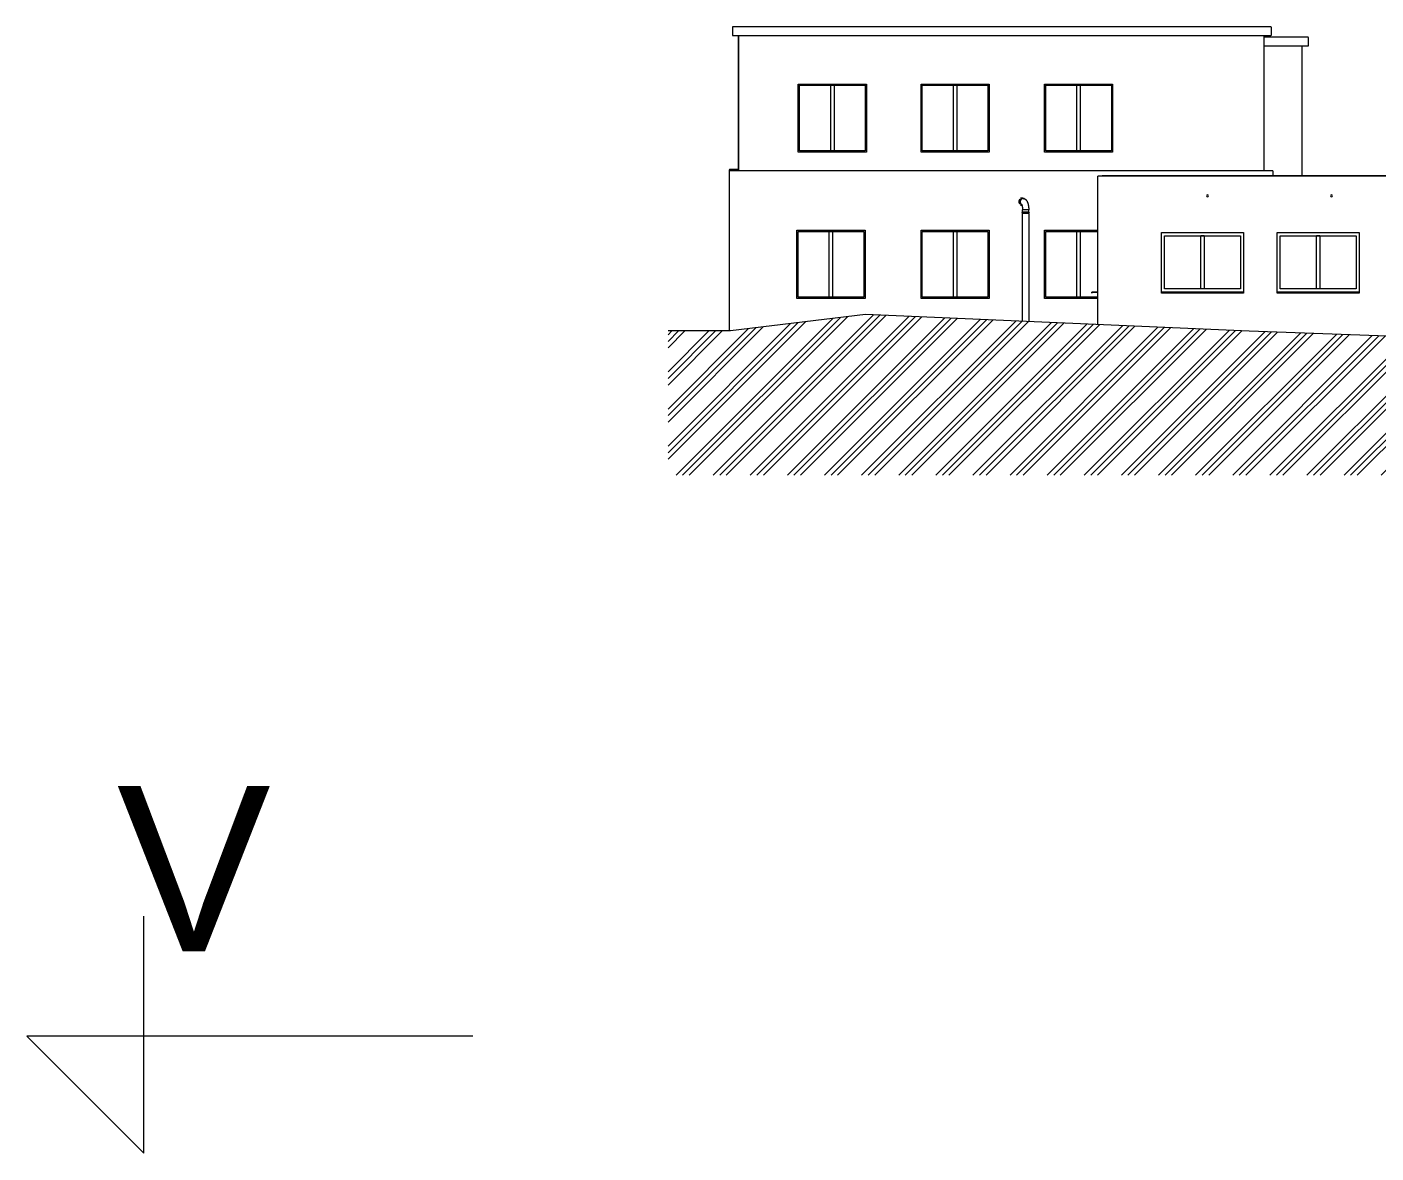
# Model space of a CAD drawing. Header units: millimetres. Extents: x -4051 to 472247, y -45352 to 20466.
# Drawn here: x 364329 to 396974, y -17447 to 9800 of the extents above; entities that cross this region are included whole.
import ezdxf

# ---------------------------------------------------------------- set-up
doc = ezdxf.new("R2010")
doc.units = ezdxf.units.MM
for name, color, linetype, lineweight in [('A-DETL-GENF', 92, 'Continuous', 9), ('A-DETL-THIN', 151, 'Continuous', 9), ('A-GLAZ', 151, 'Continuous', 9), ('A-ROOF', 132, 'Continuous', 9), ('A-ROOF-OTLN', 132, 'Continuous', 9), ('A-WALL', 113, 'Continuous', 9), ('E-POWR-CNDT', 130, 'Continuous', 9), ('G-ANNO-TEXT', 231, 'Continuous', 9), ('M-EQPM', 50, 'Continuous', 9), ('P-PIPE', 3, 'Continuous', 9), ('Q-SPCQ', 91, 'Continuous', 9)]:
    doc.layers.add(name, color=color, linetype=linetype, lineweight=lineweight)
doc.styles.add('Arial_1', font='arial.ttf', dxfattribs={"height": 4000})

# ---------------------------------------------------------------- blocks, each defined once
blk = doc.blocks.new('OKNO_2k_ - OKNO_2k_1750 x 1750-1963716-Z-Bourání')
at = {"layer": 'A-GLAZ'}
for p, q in [((-1262, 3260), (-1262, 4850)), ((-1262, 4850), (2, 4850)), ((-507, 3260), (-507, 4850)), ((-427, 4850), (-507, 4850)), ((-427, 4850), (-427, 3260)), ((2, 3260), (-1262, 3260)), ((-427, 3260), (-507, 3260))]:
    blk.add_line(p, q, dxfattribs=at)
blk = doc.blocks.new('OKNO_2k_ - OKNO_2k_1750 x 1750-V193-Z-Bourání')
at = {"layer": 'A-GLAZ'}
for p, q in [((-4248, 3260), (-4248, 4850)), ((-4248, 4850), (-2658, 4850)), ((-3493, 3260), (-3493, 4850)), ((-3413, 4850), (-3493, 4850)), ((-3413, 4850), (-3413, 3260)), ((-2658, 4850), (-2658, 3260)), ((-2658, 3260), (-4248, 3260)), ((-3413, 3260), (-3493, 3260))]:
    blk.add_line(p, q, dxfattribs=at)
blk = doc.blocks.new('OKNO_2k_ - OKNO_2k_2000x1450-1963727-Z-Bourání')
at = {"layer": 'A-GLAZ'}
for p, q in [((1612, 3460), (1612, 4750)), ((1612, 4750), (3452, 4750)), ((2492, 3460), (2492, 4750)), ((2572, 4750), (2492, 4750)), ((2572, 4750), (2572, 3460)), ((3452, 4750), (3452, 3460)), ((3452, 3460), (1612, 3460)), ((2572, 3460), (2492, 3460))]:
    blk.add_line(p, q, dxfattribs=at)
blk = doc.blocks.new('parapet_ext - parapet_ext-1802078-Z-Bourání')
at = {"layer": 'Q-SPCQ'}
for p, q in [((1542, 3360), (1542, 3382)), ((3522, 3382), (1542, 3382)), ((3522, 3360), (1542, 3360)), ((3522, 3382), (3522, 3360))]:
    blk.add_line(p, q, dxfattribs=at)
blk = doc.blocks.new('parapet_ext - parapet_ext-1802073-Z-Bourání')
at = {"layer": 'Q-SPCQ'}
for p, q in [((2, 3382), (-148, 3382)), ((-148, 3382), (-148, 3360)), ((-148, 3360), (-146, 3360)), ((-146, 3380), (2, 3380)), ((-146, 3360), (-146, 3380))]:
    blk.add_line(p, q, dxfattribs=at)
blk = doc.blocks.new('Koleno_ nerezová ocel_ lisované - Standardní-1029385-Z-Bourání')
at = {"layer": 'P-PIPE'}
for p, q in [((-1832, 5654), (-1840, 5654)), ((-1812, 5654), (-1828, 5654)), ((-1840, 5493), (-1838, 5493)), ((-1827, 5373), (-1827, 5323)), ((-1720, 5373), (-1827, 5373)), ((-1824, 5323), (-1827, 5323)), ((-1827, 5312), (-1827, 5288)), ((-1827, 5312), (-1720, 5312)), ((-1720, 5323), (-1823, 5323)), ((-1666, 5373), (-1720, 5373)), ((-1666, 5323), (-1720, 5323)), ((-1720, 5312), (-1666, 5312)), ((-1666, 5323), (-1666, 5373)), ((-1666, 5288), (-1666, 5312))]:
    blk.add_line(p, q, dxfattribs=at)
at = {"layer": 'P-PIPE', "flags": 128}
for points in [[(-1891, 5630), (-1893, 5628), (-1895, 5625), (-1897, 5622), (-1899, 5620), (-1900, 5617), (-1902, 5614), (-1903, 5611), (-1905, 5607), (-1906, 5604), (-1907, 5601), (-1908, 5598), (-1909, 5594), (-1910, 5591), (-1910, 5588), (-1911, 5584), (-1911, 5581), (-1911, 5578), (-1911, 5574), (-1911, 5571), (-1911, 5567), (-1911, 5564), (-1911, 5560), (-1910, 5557), (-1909, 5554), (-1908, 5550), (-1908, 5547), (-1907, 5544), (-1905, 5541), (-1904, 5538), (-1903, 5534), (-1901, 5531), (-1899, 5528), (-1898, 5526), (-1896, 5523), (-1894, 5520), (-1892, 5517)], [(-1812, 5648), (-1800, 5647), (-1789, 5645), (-1778, 5642), (-1768, 5638), (-1759, 5633), (-1751, 5627), (-1744, 5622), (-1738, 5616), (-1732, 5609), (-1727, 5603), (-1722, 5597), (-1718, 5590), (-1714, 5584), (-1711, 5577), (-1707, 5570), (-1704, 5564), (-1701, 5557), (-1698, 5550), (-1696, 5542), (-1694, 5535), (-1691, 5528), (-1689, 5520), (-1687, 5512), (-1685, 5504), (-1684, 5496), (-1682, 5488), (-1680, 5480), (-1679, 5472), (-1678, 5463), (-1677, 5455), (-1676, 5446), (-1675, 5437), (-1674, 5429), (-1673, 5420), (-1673, 5411), (-1672, 5402), (-1672, 5393), (-1672, 5384), (-1672, 5375), (-1672, 5373)], [(-1846, 5512), (-1846, 5511), (-1845, 5511), (-1844, 5509), (-1844, 5508), (-1843, 5506), (-1841, 5503), (-1840, 5500), (-1839, 5497), (-1838, 5493), (-1836, 5489), (-1835, 5485), (-1834, 5480), (-1833, 5475), (-1831, 5470), (-1830, 5465), (-1829, 5459), (-1828, 5453), (-1827, 5447), (-1826, 5441), (-1825, 5435), (-1825, 5428), (-1824, 5422), (-1823, 5415), (-1823, 5408), (-1822, 5401), (-1822, 5395), (-1822, 5388), (-1822, 5381), (-1822, 5373), (-1822, 5373)], [(-1827, 5312), (-1827, 5312), (-1828, 5312), (-1828, 5312), (-1828, 5312), (-1828, 5312), (-1828, 5312), (-1829, 5312), (-1829, 5312), (-1829, 5312), (-1829, 5313), (-1829, 5313), (-1830, 5313), (-1830, 5313), (-1830, 5313), (-1830, 5313), (-1830, 5313), (-1831, 5313), (-1831, 5313), (-1831, 5314), (-1831, 5314), (-1831, 5314), (-1831, 5314), (-1831, 5314), (-1832, 5314), (-1832, 5315), (-1832, 5315), (-1832, 5315), (-1832, 5315), (-1832, 5315), (-1832, 5316), (-1832, 5316), (-1832, 5316), (-1832, 5316), (-1832, 5316), (-1832, 5317), (-1833, 5317), (-1833, 5317), (-1833, 5317), (-1833, 5318), (-1833, 5318), (-1833, 5318), (-1833, 5318), (-1833, 5318), (-1832, 5319), (-1832, 5319), (-1832, 5319), (-1832, 5319), (-1832, 5319), (-1832, 5320), (-1832, 5320), (-1832, 5320), (-1832, 5320), (-1832, 5320), (-1832, 5321), (-1832, 5321), (-1831, 5321), (-1831, 5321), (-1831, 5321), (-1831, 5322), (-1831, 5322), (-1831, 5322), (-1830, 5322), (-1830, 5322), (-1830, 5322), (-1830, 5322), (-1830, 5322), (-1830, 5323), (-1829, 5323), (-1829, 5323), (-1829, 5323), (-1829, 5323), (-1829, 5323), (-1828, 5323), (-1828, 5323), (-1828, 5323), (-1828, 5323), (-1827, 5323), (-1827, 5323), (-1827, 5323)], [(-1827, 5323), (-1827, 5323), (-1827, 5323), (-1827, 5323), (-1826, 5323), (-1825, 5323), (-1825, 5323), (-1824, 5323)], [(-1720, 5323), (-1723, 5323), (-1727, 5323), (-1730, 5323), (-1733, 5323), (-1736, 5323), (-1739, 5323), (-1742, 5323), (-1746, 5323), (-1749, 5323), (-1752, 5323), (-1755, 5323), (-1758, 5323), (-1762, 5323), (-1765, 5323), (-1768, 5323), (-1771, 5323), (-1774, 5323), (-1777, 5323), (-1780, 5323), (-1783, 5323), (-1786, 5323), (-1789, 5323), (-1791, 5323), (-1794, 5323), (-1796, 5323), (-1799, 5323), (-1801, 5323), (-1804, 5323), (-1806, 5323), (-1808, 5323), (-1810, 5323), (-1812, 5323), (-1814, 5323), (-1816, 5323), (-1817, 5323), (-1819, 5323), (-1820, 5323), (-1821, 5323), (-1822, 5323), (-1823, 5323), (-1824, 5323), (-1825, 5323), (-1826, 5323), (-1826, 5323), (-1827, 5323), (-1827, 5323), (-1827, 5323), (-1827, 5323)], [(-1827, 5312), (-1827, 5312), (-1827, 5312), (-1827, 5312), (-1826, 5312), (-1825, 5312), (-1825, 5312), (-1824, 5312), (-1823, 5312), (-1822, 5312), (-1821, 5312), (-1819, 5312), (-1818, 5312), (-1816, 5312), (-1815, 5312), (-1813, 5312), (-1811, 5312), (-1809, 5312), (-1807, 5312), (-1805, 5312), (-1803, 5312), (-1800, 5312), (-1798, 5312), (-1795, 5312), (-1793, 5312), (-1790, 5312), (-1787, 5312), (-1785, 5312), (-1782, 5312), (-1779, 5312), (-1776, 5312), (-1773, 5312), (-1770, 5312), (-1767, 5312), (-1763, 5312), (-1760, 5312), (-1757, 5312), (-1754, 5312), (-1751, 5312), (-1747, 5312), (-1744, 5312), (-1741, 5312), (-1738, 5312), (-1735, 5312), (-1731, 5312), (-1728, 5312), (-1725, 5312), (-1722, 5312), (-1720, 5312)], [(-1824, 5312), (-1825, 5312), (-1825, 5312), (-1826, 5312), (-1827, 5312), (-1827, 5312), (-1827, 5312), (-1827, 5312)], [(-1666, 5323), (-1666, 5323), (-1666, 5323), (-1667, 5323), (-1667, 5323), (-1668, 5323), (-1668, 5323), (-1669, 5323), (-1670, 5323), (-1671, 5323), (-1672, 5323), (-1674, 5323), (-1675, 5323), (-1677, 5323), (-1678, 5323), (-1680, 5323), (-1682, 5323), (-1684, 5323), (-1686, 5323), (-1688, 5323), (-1690, 5323), (-1693, 5323), (-1695, 5323), (-1698, 5323), (-1700, 5323), (-1703, 5323), (-1706, 5323), (-1709, 5323), (-1712, 5323), (-1714, 5323), (-1717, 5323), (-1720, 5323)], [(-1720, 5312), (-1717, 5312), (-1714, 5312), (-1711, 5312), (-1709, 5312), (-1706, 5312), (-1703, 5312), (-1700, 5312), (-1698, 5312), (-1695, 5312), (-1693, 5312), (-1690, 5312), (-1688, 5312), (-1686, 5312), (-1684, 5312), (-1682, 5312), (-1680, 5312), (-1678, 5312), (-1677, 5312), (-1675, 5312), (-1674, 5312), (-1672, 5312), (-1671, 5312), (-1670, 5312), (-1669, 5312), (-1668, 5312), (-1668, 5312), (-1667, 5312), (-1667, 5312), (-1666, 5312), (-1666, 5312), (-1666, 5312)], [(-1669, 5323), (-1668, 5323), (-1667, 5323), (-1667, 5323), (-1666, 5323), (-1666, 5323), (-1666, 5323), (-1666, 5323)], [(-1666, 5312), (-1666, 5312), (-1666, 5312), (-1667, 5312), (-1667, 5312), (-1668, 5312), (-1668, 5312), (-1669, 5312)], [(-1666, 5323), (-1666, 5323), (-1666, 5323), (-1665, 5323), (-1665, 5323), (-1665, 5323), (-1665, 5323), (-1665, 5323), (-1664, 5323), (-1664, 5323), (-1664, 5323), (-1664, 5323), (-1664, 5322), (-1663, 5322), (-1663, 5322), (-1663, 5322), (-1663, 5322), (-1663, 5322), (-1662, 5322), (-1662, 5322), (-1662, 5321), (-1662, 5321), (-1662, 5321), (-1662, 5321), (-1662, 5321), (-1661, 5321), (-1661, 5320), (-1661, 5320), (-1661, 5320), (-1661, 5320), (-1661, 5320), (-1661, 5319), (-1661, 5319), (-1661, 5319), (-1661, 5319), (-1661, 5319), (-1661, 5318), (-1661, 5318), (-1661, 5318), (-1661, 5318), (-1661, 5317), (-1661, 5317), (-1661, 5317), (-1661, 5317), (-1661, 5317), (-1661, 5316), (-1661, 5316), (-1661, 5316), (-1661, 5316), (-1661, 5316), (-1661, 5315), (-1661, 5315), (-1661, 5315), (-1661, 5315), (-1662, 5315), (-1662, 5314), (-1662, 5314), (-1662, 5314), (-1662, 5314), (-1662, 5314), (-1662, 5314), (-1663, 5313), (-1663, 5313), (-1663, 5313), (-1663, 5313), (-1663, 5313), (-1663, 5313), (-1664, 5313), (-1664, 5313), (-1664, 5312), (-1664, 5312), (-1664, 5312), (-1665, 5312), (-1665, 5312), (-1665, 5312), (-1665, 5312), (-1666, 5312), (-1666, 5312), (-1666, 5312), (-1666, 5312)]]:
    blk.add_lwpolyline(points, dxfattribs=at)
at = {"layer": 'P-PIPE'}
for major_axis, start_param, end_param in [((0, 80.5), 0, 2.755363), ((0, 75), 0, 2.680945), ((0, 80.5), 5.577643, 6.283185), ((0, 75), 6.021386, 6.283185)]:
    blk.add_ellipse((-1812, 5573), major_axis=major_axis, ratio=0.945519, start_param=start_param, end_param=end_param, dxfattribs=at)
blk = doc.blocks.new('DPS_vetrání - Větrací_otvor_stavjicí_zateplení-1348785-Z-Bourání')
at = {"layer": 'M-EQPM', "color": 41}
for radius, start, end in [(24, 0, 180), (24, 180, 0), (22, 0, 180), (22, 180, 0)]:
    blk.add_arc((14653, 5714), radius, start, end, dxfattribs=at)
blk = doc.blocks.new('parapet_ext - parapet_ext-1802094-Z-Bourání')
at = {"layer": 'Q-SPCQ'}
blk.add_line((-2628, 3232), (-4278, 3232), dxfattribs=at)
blk = doc.blocks.new('parapet_ext - parapet_ext-V197-Z-Bourání')
at = {"layer": 'Q-SPCQ'}
blk.add_line((2, 3232), (-1292, 3232), dxfattribs=at)

msp = doc.modelspace()

# ---------------------------------------------------------------- hatches: boundary and pattern name
at = {"layer": 'A-DETL-GENF'}
h = msp.add_hatch(dxfattribs=at)
h.set_pattern_fill('FP_122', style=0, pattern_type=2)
h.set_pattern_definition([(45, (441408.24, 0), (-449.013, 449.013), []), (45, (441567, 0), (0, 898.0256), []), (45, (441249.5, 0), (0, 898.0256), [])])
h.paths.add_polyline_path([(423686, -1045), (423686, 1954), (422168, 1954), (415149, 2076), (411209, 2076), (406812, 2230), (403595, 2098), (393850, 2438), (384621, 2846), (381356, 2445), (379841, 2445), (379841, -1045), (420927, -1045)])

# ---------------------------------------------------------------- linework, layer by layer
at = {"layer": 'A-DETL-THIN'}
for p, q in [((384621, 2846), (381356, 2445)), ((393902, 2436), (384621, 2846)), ((381356, 2445), (379841, 2445)), ((403596, 2098), (393902, 2436)), ((367158, -17447), (367158, -11717)), ((375121, -14618), (364329, -14618)), ((364329, -14618), (367158, -17447))]:
    msp.add_line(p, q, dxfattribs=at)
at = {"layer": 'A-ROOF', "color": 41}
for q in [(406470, 6210), (390344, 6190)]:
    msp.add_line((390344, 6210), q, dxfattribs=at)
at = {"layer": 'A-ROOF-OTLN'}
for p, q in [((381400, 9794), (381400, 9602)), ((394432, 9800), (381406, 9800)), ((394438, 9794), (394438, 9602)), ((381406, 9596), (394432, 9596)), ((395332, 9550), (394268, 9550)), ((395338, 9352), (395338, 9544)), ((394268, 9346), (395332, 9346))]:
    msp.add_line(p, q, dxfattribs=at)
for points, knots in [([(381406, 9800), (381406, 9800), (381406, 9800), (381405, 9800), (381405, 9800), (381404, 9800), (381404, 9800), (381404, 9799), (381403, 9799), (381403, 9799), (381403, 9799), (381402, 9799), (381402, 9798), (381401, 9798), (381401, 9797), (381401, 9797), (381400, 9796), (381400, 9795), (381400, 9794), (381400, 9794)], [-0.75, -0.75, -0.75, -0.75, -0.71875, -0.6875, -0.65625, -0.625, -0.59375, -0.5625, -0.53125, -0.5, -0.46875, -0.4375, -0.375, -0.34375, -0.3125, -0.25, -0.1875, -0.125, 0, 0, 0, 0]), ([(394432, 9800), (394432, 9800), (394432, 9800), (394433, 9800), (394433, 9800), (394433, 9800), (394434, 9800), (394434, 9799), (394435, 9799), (394435, 9799), (394435, 9799), (394436, 9799), (394436, 9798), (394436, 9798), (394437, 9797), (394437, 9797), (394437, 9796), (394438, 9795), (394438, 9794), (394438, 9794)], [-0.75, -0.75, -0.75, -0.75, -0.71875, -0.6875, -0.65625, -0.625, -0.59375, -0.5625, -0.53125, -0.5, -0.46875, -0.4375, -0.375, -0.34375, -0.3125, -0.25, -0.1875, -0.125, 0, 0, 0, 0]), ([(381400, 9602), (381400, 9601), (381400, 9600), (381400, 9599), (381401, 9599), (381401, 9598), (381402, 9597), (381402, 9597), (381402, 9597), (381403, 9597), (381403, 9596), (381403, 9596), (381404, 9596), (381404, 9596), (381404, 9596), (381405, 9596), (381405, 9596), (381406, 9596), (381406, 9596), (381406, 9596)], [-1, -1, -1, -1, -0.8888889, -0.8333333, -0.7777778, -0.7222222, -0.6666667, -0.6388889, -0.6111111, -0.5833333, -0.5555556, -0.5277778, -0.5, -0.4722222, -0.4444444, -0.4166667, -0.3888889, -0.3611111, -0.3333333, -0.3333333, -0.3333333, -0.3333333]), ([(394438, 9602), (394438, 9601), (394438, 9600), (394437, 9599), (394437, 9599), (394437, 9598), (394436, 9597), (394436, 9597), (394436, 9597), (394435, 9597), (394435, 9596), (394435, 9596), (394434, 9596), (394434, 9596), (394433, 9596), (394433, 9596), (394433, 9596), (394432, 9596), (394432, 9596), (394432, 9596)], [-1, -1, -1, -1, -0.8888889, -0.8333333, -0.7777778, -0.7222222, -0.6666667, -0.6388889, -0.6111111, -0.5833333, -0.5555556, -0.5277778, -0.5, -0.4722222, -0.4444444, -0.4166667, -0.3888889, -0.3611111, -0.3333333, -0.3333333, -0.3333333, -0.3333333]), ([(395338, 9544), (395338, 9544), (395338, 9545), (395338, 9546), (395338, 9547), (395337, 9547), (395337, 9548), (395337, 9548), (395336, 9549), (395336, 9549), (395335, 9549), (395335, 9549), (395334, 9550), (395334, 9550), (395334, 9550), (395333, 9550), (395333, 9550), (395333, 9550), (395332, 9550)], [0, 0, 0, 0, 0.125, 0.1875, 0.25, 0.3125, 0.34375, 0.375, 0.4375, 0.5, 0.53125, 0.5625, 0.59375, 0.625, 0.65625, 0.6875, 0.71875, 0.75, 0.75, 0.75, 0.75]), ([(395332, 9346), (395333, 9346), (395333, 9346), (395333, 9346), (395334, 9346), (395334, 9346), (395334, 9346), (395335, 9346), (395335, 9346), (395335, 9346), (395336, 9347), (395336, 9347), (395337, 9347), (395337, 9348), (395337, 9348), (395338, 9349), (395338, 9349), (395338, 9350), (395338, 9351), (395338, 9352)], [0.3333333, 0.3333333, 0.3333333, 0.3333333, 0.3611111, 0.3888889, 0.4166667, 0.4444444, 0.4722222, 0.5, 0.5277778, 0.5555556, 0.5833333, 0.6111111, 0.6666667, 0.6944444, 0.7222222, 0.7777778, 0.8333333, 0.8888889, 1, 1, 1, 1])]:
    msp.add_open_spline(points, degree=3, knots=knots, dxfattribs=at)
at = {"layer": 'A-WALL'}
for p, q in [((381546, 9596), (381546, 6320)), ((381550, 9596), (381550, 6320)), ((394268, 6320), (394268, 9596)), ((395188, 6210), (395188, 9346)), ((382994, 6770), (382994, 8420)), ((382994, 8420), (384644, 8420)), ((384644, 8420), (384644, 6770)), ((385964, 6770), (385964, 8420)), ((385964, 8420), (387614, 8420)), ((387614, 8420), (387614, 6770)), ((388950, 6770), (388950, 8420)), ((388950, 8420), (390600, 8420)), ((390600, 8420), (390600, 6770)), ((384644, 6770), (382994, 6770)), ((387614, 6770), (385964, 6770)), ((390600, 6770), (388950, 6770)), ((381332, 2445), (381332, 6320)), ((394478, 6320), (381332, 6320)), ((394478, 6320), (394478, 6210)), ((382959, 3230), (382959, 4880)), ((382959, 4880), (384609, 4880)), ((384609, 4880), (384609, 3230)), ((385964, 3230), (385964, 4880)), ((385964, 4880), (387614, 4880)), ((387614, 4880), (387614, 3230)), ((388950, 3230), (388950, 4880)), ((388950, 4880), (390244, 4880)), ((384609, 3230), (382959, 3230)), ((387614, 3230), (385964, 3230)), ((390244, 3230), (388950, 3230))]:
    msp.add_line(p, q, dxfattribs=at)
at = {"layer": 'A-WALL', "color": 41}
for p, q in [((390244, 2598), (390244, 6190)), ((406385, 6190), (390244, 6190)), ((391784, 3382), (391784, 4825)), ((391784, 4825), (393764, 4825)), ((393764, 4825), (393764, 3382)), ((394584, 3382), (394584, 4825)), ((394584, 4825), (396564, 4825)), ((396564, 4825), (396564, 3382))]:
    msp.add_line(p, q, dxfattribs=at)
at = {"layer": 'E-POWR-CNDT'}
for p, q in [((381592, 9800), (381560, 9800)), ((381937, 9800), (381592, 9800)), ((381937, 9800), (381937, 9800)), ((381535, 9596), (381535, 6398)), ((381545, 6398), (381545, 9596)), ((381317, 6325), (381317, 6292)), ((381317, 6292), (381317, 6098)), ((381327, 6292), (381327, 6325)), ((381327, 6098), (381327, 6292)), ((381375, 6350), (381342, 6350)), ((381342, 6340), (381375, 6340)), ((381487, 6350), (381375, 6350)), ((381375, 6340), (381487, 6340)), ((381520, 6350), (381487, 6350)), ((381487, 6340), (381520, 6340)), ((381535, 6398), (381535, 6365)), ((381545, 6365), (381545, 6398)), ((381317, 6098), (381317, 6065)), ((381327, 6065), (381327, 6098))]:
    msp.add_line(p, q, dxfattribs=at)
at = {"layer": 'E-POWR-CNDT', "flags": 128}
for points in [[(381560, 9800), (381559, 9800), (381558, 9800), (381557, 9800)], [(381342, 6350), (381341, 6350), (381340, 6350), (381339, 6350), (381338, 6350), (381337, 6350), (381336, 6349), (381335, 6349), (381334, 6349), (381334, 6348), (381333, 6348), (381332, 6348), (381331, 6347), (381330, 6347), (381329, 6346), (381328, 6346), (381327, 6345), (381327, 6344), (381326, 6344), (381325, 6343), (381324, 6342), (381324, 6342), (381323, 6341), (381322, 6340), (381322, 6339), (381321, 6339), (381321, 6338), (381320, 6337), (381320, 6336), (381319, 6335), (381319, 6334), (381319, 6333), (381318, 6332), (381318, 6331), (381318, 6330), (381318, 6329), (381318, 6328), (381317, 6327), (381317, 6326), (381317, 6325), (381317, 6325)], [(381327, 6325), (381327, 6326), (381327, 6326), (381327, 6327), (381328, 6327), (381328, 6328), (381328, 6329), (381328, 6329), (381328, 6330), (381328, 6330), (381328, 6331), (381329, 6331), (381329, 6332), (381329, 6332), (381330, 6333), (381330, 6333), (381330, 6334), (381331, 6334), (381331, 6335), (381331, 6335), (381332, 6336), (381332, 6336), (381333, 6337), (381333, 6337), (381334, 6337), (381334, 6338), (381335, 6338), (381335, 6338), (381336, 6339), (381336, 6339), (381337, 6339), (381337, 6339), (381338, 6339), (381339, 6340), (381339, 6340), (381340, 6340), (381340, 6340), (381341, 6340), (381342, 6340), (381342, 6340), (381342, 6340)], [(381535, 6365), (381535, 6364), (381535, 6364), (381535, 6363), (381535, 6363), (381534, 6362), (381534, 6361), (381534, 6361), (381534, 6360), (381534, 6360), (381534, 6359), (381533, 6359), (381533, 6358), (381533, 6358), (381533, 6357), (381532, 6357), (381532, 6356), (381531, 6356), (381531, 6355), (381531, 6355), (381530, 6354), (381530, 6354), (381529, 6353), (381529, 6353), (381528, 6353), (381528, 6352), (381527, 6352), (381527, 6352), (381526, 6351), (381526, 6351), (381525, 6351), (381525, 6351), (381524, 6351), (381524, 6350), (381523, 6350), (381522, 6350), (381522, 6350), (381521, 6350), (381521, 6350), (381520, 6350), (381520, 6350)], [(381520, 6340), (381521, 6340), (381522, 6340), (381523, 6340), (381524, 6340), (381525, 6340), (381526, 6341), (381527, 6341), (381528, 6341), (381529, 6342), (381530, 6342), (381530, 6342), (381531, 6343), (381532, 6343), (381533, 6344), (381534, 6344), (381535, 6345), (381536, 6346), (381536, 6346), (381537, 6347), (381538, 6348), (381538, 6348), (381539, 6349), (381540, 6350), (381540, 6351), (381541, 6351), (381541, 6352), (381542, 6353), (381542, 6354), (381543, 6355), (381543, 6356), (381543, 6357), (381544, 6358), (381544, 6359), (381544, 6360), (381544, 6361), (381545, 6362), (381545, 6363), (381545, 6364), (381545, 6365), (381545, 6365)], [(381317, 6065), (381317, 6064), (381317, 6063), (381317, 6062), (381318, 6061), (381318, 6060), (381318, 6059), (381318, 6058), (381319, 6057), (381319, 6056), (381319, 6055), (381320, 6054), (381320, 6053), (381321, 6053), (381321, 6052), (381322, 6051), (381322, 6050), (381323, 6049), (381324, 6049), (381324, 6048), (381325, 6047), (381326, 6046), (381326, 6046), (381327, 6045), (381328, 6045), (381329, 6044), (381330, 6043), (381331, 6043), (381331, 6042)], [(381332, 6055), (381331, 6055), (381331, 6055), (381330, 6056), (381330, 6056), (381330, 6057), (381329, 6057), (381329, 6058), (381329, 6058), (381329, 6059), (381328, 6060), (381328, 6060), (381328, 6061), (381328, 6061), (381328, 6062), (381328, 6062), (381327, 6063), (381327, 6064), (381327, 6064), (381327, 6065), (381327, 6065)]]:
    msp.add_lwpolyline(points, dxfattribs=at)
at = {"layer": 'P-PIPE'}
for p, q in [((388402, 5657), (388374, 5657)), ((388374, 5489), (388402, 5489)), ((388411, 5288), (388411, 2679)), ((388579, 5288), (388411, 5288)), ((388579, 2671), (388579, 5288))]:
    msp.add_line(p, q, dxfattribs=at)

# ---------------------------------------------------------------- block references
at = {"layer": 'A-GLAZ'}
for name, p in [('OKNO_2k_ - OKNO_2k_1750 x 1750-V193-Z-Bourání', (387272, 3540)), ('OKNO_2k_ - OKNO_2k_1750 x 1750-V193-Z-Bourání', (390242, 3540)), ('OKNO_2k_ - OKNO_2k_1750 x 1750-V193-Z-Bourání', (393228, 3540)), ('OKNO_2k_ - OKNO_2k_1750 x 1750-V193-Z-Bourání', (387237, 0)), ('OKNO_2k_ - OKNO_2k_1750 x 1750-V193-Z-Bourání', (390242, 0)), ('OKNO_2k_ - OKNO_2k_1750 x 1750-1963716-Z-Bourání', (390242, 0)), ('OKNO_2k_ - OKNO_2k_2000x1450-1963727-Z-Bourání', (390242, 0)), ('OKNO_2k_ - OKNO_2k_2000x1450-1963727-Z-Bourání', (393042, 0))]:
    msp.add_blockref(name, p, dxfattribs=at)
at = {"layer": 'M-EQPM', "color": 41}
for p in [(378242, 0), (381242, 0)]:
    msp.add_blockref('DPS_vetrání - Větrací_otvor_stavjicí_zateplení-1348785-Z-Bourání', p, dxfattribs=at)
at = {"layer": 'P-PIPE'}
msp.add_blockref('Koleno_ nerezová ocel_ lisované - Standardní-1029385-Z-Bourání', (390242, 0), dxfattribs=at)
at = {"layer": 'Q-SPCQ'}
for name, p in [('parapet_ext - parapet_ext-1802094-Z-Bourání', (387272, 3540)), ('parapet_ext - parapet_ext-1802094-Z-Bourání', (390242, 3540)), ('parapet_ext - parapet_ext-1802094-Z-Bourání', (393228, 3540)), ('parapet_ext - parapet_ext-1802073-Z-Bourání', (390242, 0)), ('parapet_ext - parapet_ext-1802078-Z-Bourání', (390242, 0)), ('parapet_ext - parapet_ext-1802078-Z-Bourání', (393042, 0)), ('parapet_ext - parapet_ext-1802094-Z-Bourání', (387237, 0)), ('parapet_ext - parapet_ext-1802094-Z-Bourání', (390242, 0)), ('parapet_ext - parapet_ext-V197-Z-Bourání', (390242, 0))]:
    msp.add_blockref(name, p, dxfattribs=at)

# ---------------------------------------------------------------- texts
at = {"layer": 'G-ANNO-TEXT', "color": 7, "insert": (366503, -8567), "char_height": 4000, "width": 4649.79, "attachment_point": 1, "style": 'Arial_1'}
msp.add_mtext('\\fArial|b0|i0|c238|p34|;V', dxfattribs=at)

doc.saveas('drawing.dxf')
